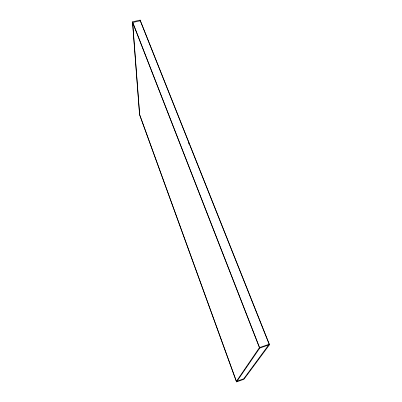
<?xml version="1.0" encoding="UTF-8"?>
<svg xmlns="http://www.w3.org/2000/svg" width="402" height="402" viewBox="0 0 402 402"><rect width="100%" height="100%" fill="white"/><g stroke="black" fill="none" stroke-linecap="round" stroke-linejoin="round"><path stroke-width="0.6" d="M188.804 143.996L188.88 142.75M236.411 381.382L259.431 347.609L269.174 344.253L140.268 20.758L132.65 22.487L139.655 114.696L236.411 381.382L243.773 378.779L269.174 344.253M236.522 381.9L259.747 348.062L269.501 344.7L140.122 20.1L132.499 21.834L139.569 114.62L236.522 381.9L243.883 379.297L269.501 344.7M132.499 21.834L259.747 348.062M132.65 22.487L259.431 347.609M140.122 20.1L140.192 21.346"/></g></svg>
